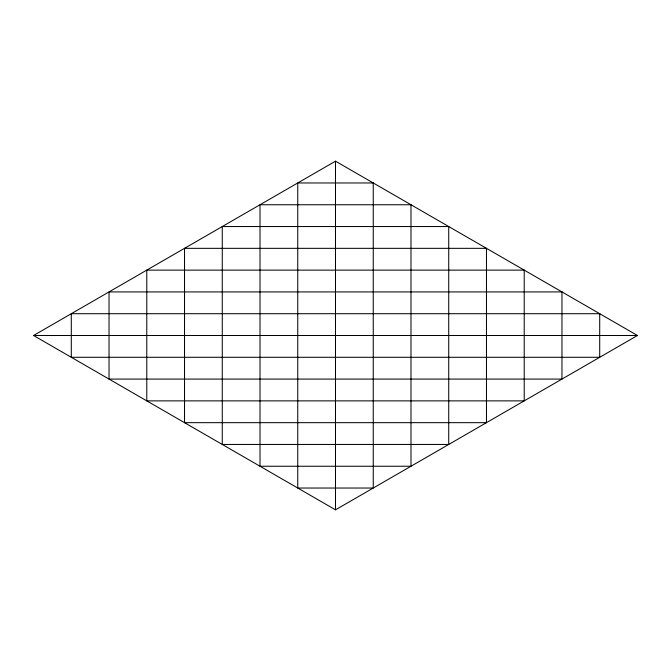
<?xml version="1.0" encoding="UTF-8"?>
<svg xmlns="http://www.w3.org/2000/svg" width="671" height="671" viewBox="0 0 671 671"><rect width="100%" height="100%" fill="white"/><g stroke="black" fill="none" stroke-linecap="round" stroke-linejoin="round"><path stroke-width="1.01" d="M33.55 335.5L335.5 161.174L637.45 335.5L335.5 509.826L33.55 335.5L637.45 335.5M335.5 161.174L335.5 509.826M373.244 182.965L297.756 182.965L297.756 488.035L373.244 488.035L373.244 182.965M410.988 204.756L260.012 204.756L260.012 466.244L410.988 466.244L410.988 204.756M448.731 226.546L222.269 226.546L222.269 444.454L448.731 444.454L448.731 226.546M486.475 248.337L184.525 248.337L184.525 422.663L486.475 422.663L486.475 248.337M524.219 270.128L146.781 270.128L146.781 400.872L524.219 400.872L524.219 270.128M561.962 291.919L109.037 291.919L109.037 379.081L561.962 379.081L561.962 291.919M599.706 313.709L71.294 313.709L71.294 357.291L599.706 357.291L599.706 313.709"/></g></svg>
